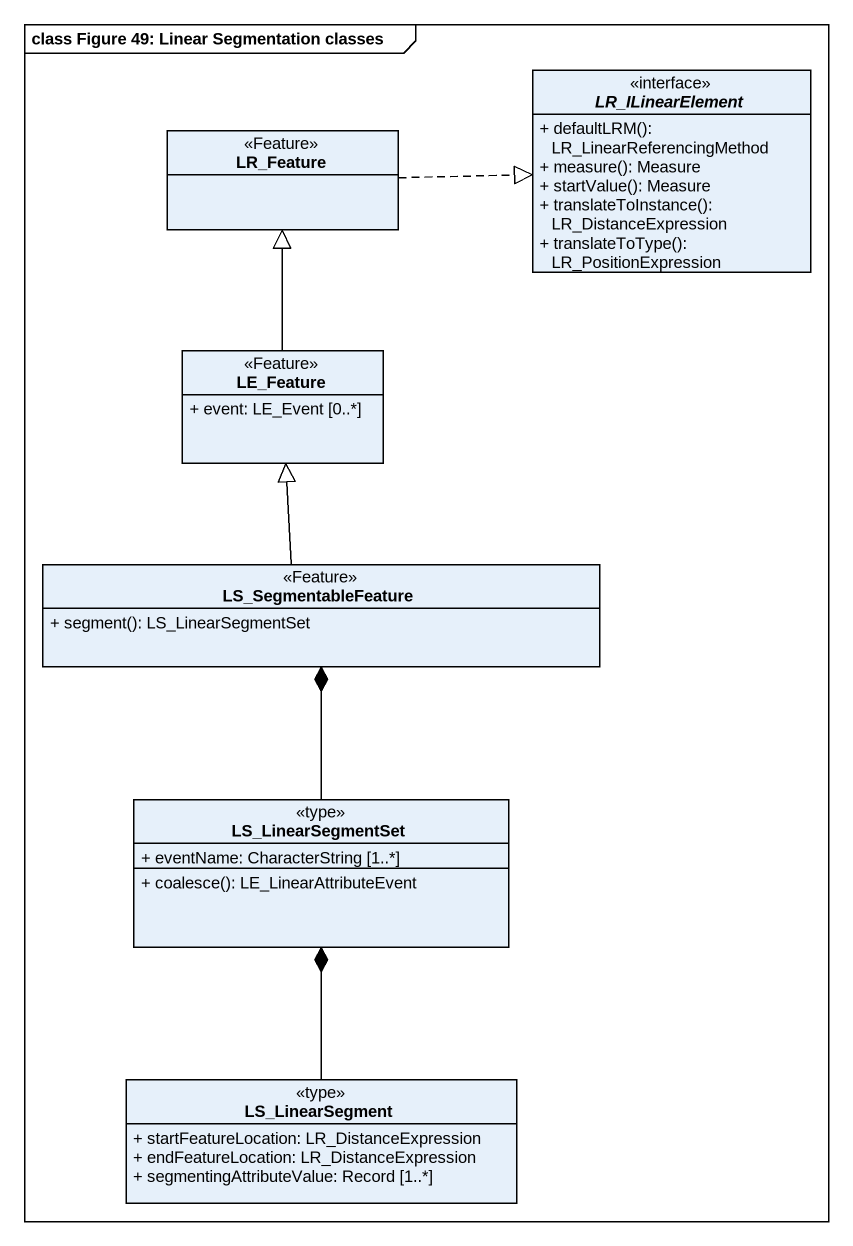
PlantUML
@startuml
mainframe class Figure 49: Linear Segmentation classes
hide circle
hide empty members
skinparam classAttributeIconSize 0
class LR_Feature <<Feature>>
interface LR_ILinearElement {
  + defaultLRM(): LR_LinearReferencingMethod
  + measure(): Measure
  + startValue(): Measure
  + translateToInstance(): LR_DistanceExpression
  + translateToType(): LR_PositionExpression
}
class LE_Feature <<Feature>> {
  + event: LE_Event [0..*]
}
class LS_SegmentableFeature <<Feature>> {
  + segment(): LS_LinearSegmentSet
}
class LS_LinearSegmentSet <<type>> {
  + eventName: CharacterString [1..*]
  + coalesce(): LE_LinearAttributeEvent
}
class LS_LinearSegment <<type>> {
  + startFeatureLocation: LR_DistanceExpression
  + endFeatureLocation: LR_DistanceExpression
  + segmentingAttributeValue: Record [1..*]
}
LR_Feature .right.|> LR_ILinearElement
LE_Feature -up-|> LR_Feature
LS_SegmentableFeature -up-|> LE_Feature
LS_LinearSegmentSet -up-* LS_SegmentableFeature
LS_LinearSegmentSet *-- LS_LinearSegment
@enduml
